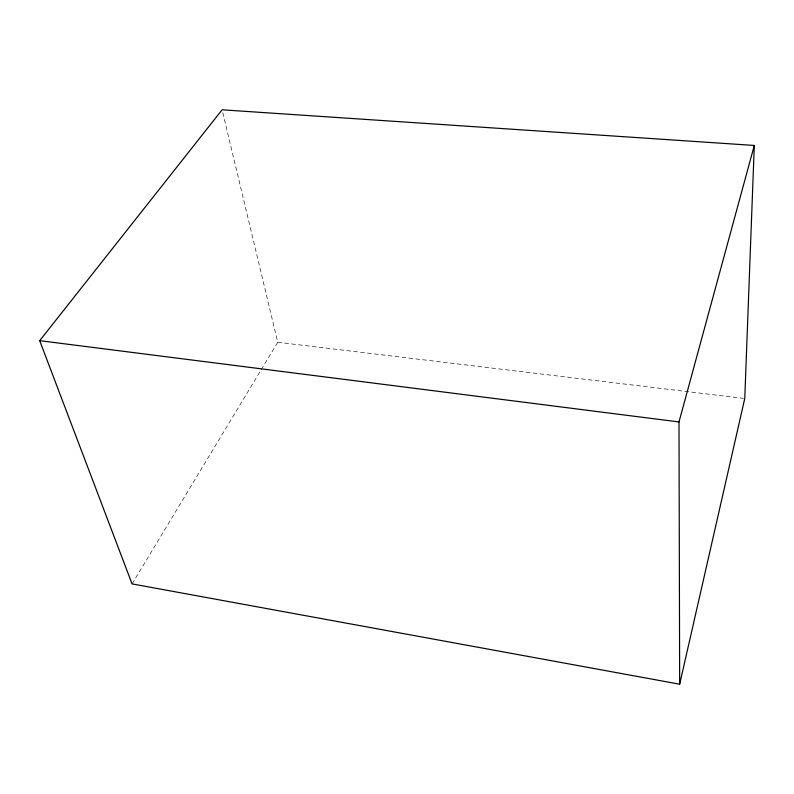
<?xml version="1.0" encoding="UTF-8"?>
<svg xmlns="http://www.w3.org/2000/svg" width="794" height="794" viewBox="0 0 794 794"><rect width="100%" height="100%" fill="white"/><g stroke="black" fill="none" stroke-linecap="round" stroke-linejoin="round"><path stroke-width="0.6" stroke-dasharray="3.97 2.98" d="M132.062 583.898L277.751 342.274L222.092 109.8M277.751 342.274L743.531 398.38"/><path stroke-width="1.19" d="M754.3 145.451L744.762 398.528L679.664 684.2L132.062 583.898L39.7 340.666L222.092 109.8L754.3 145.451L678.989 421.942L679.664 684.2M39.7 340.666L678.989 421.942"/></g></svg>
